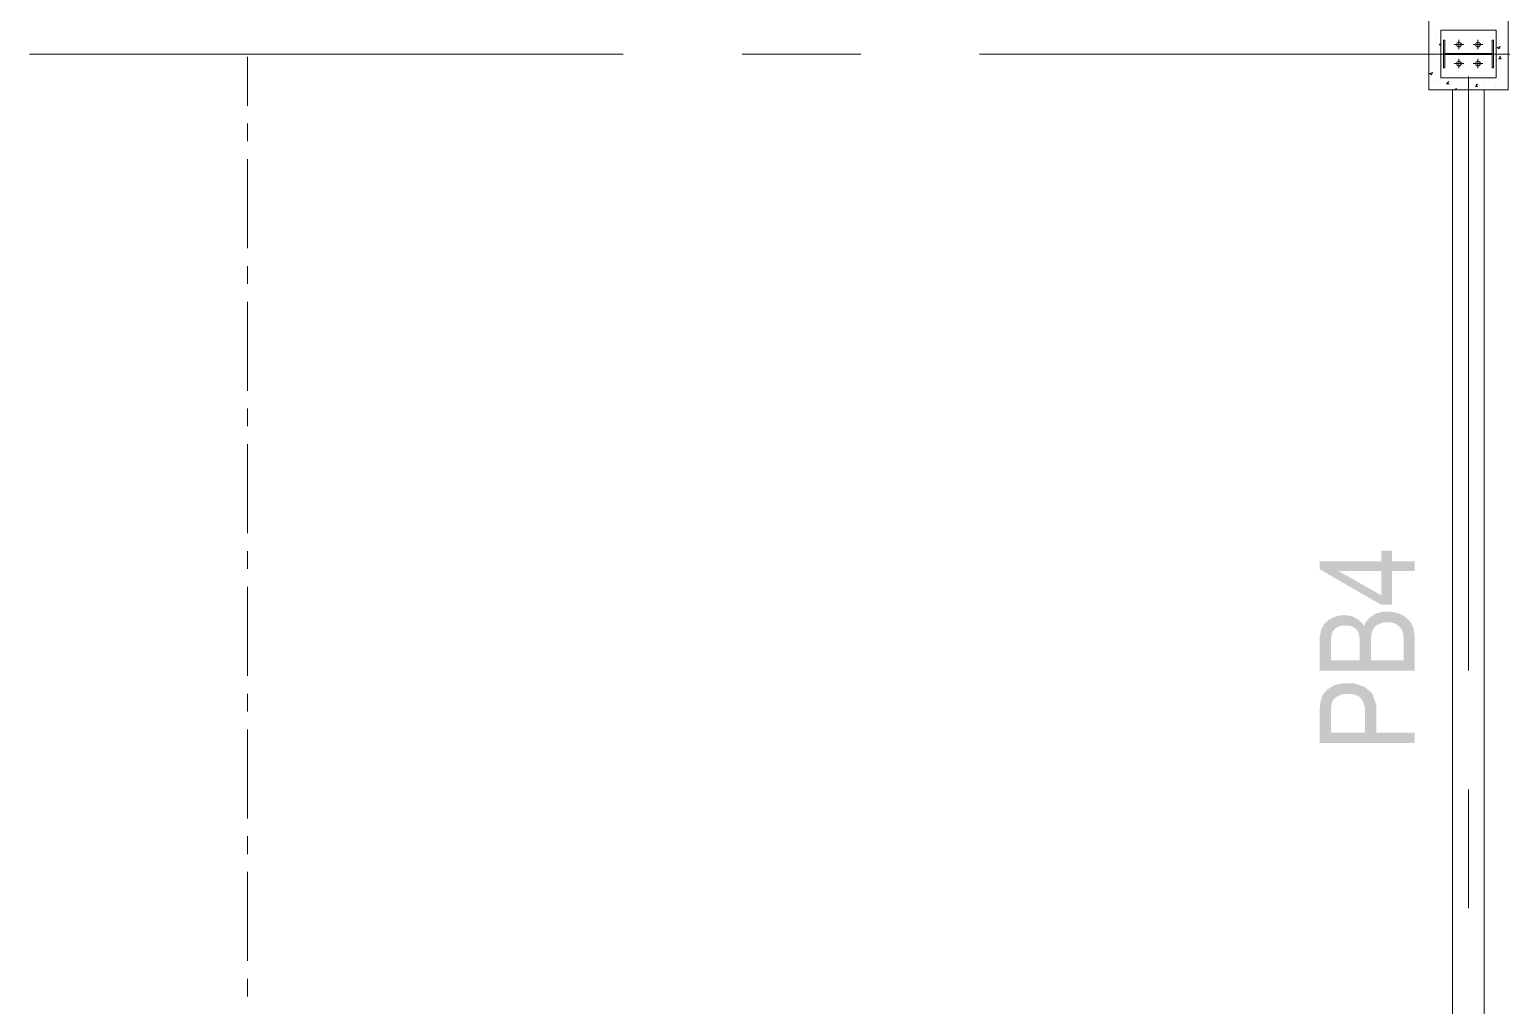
# Model space of a CAD drawing. Header units: millimetres. Extents: x 51.5 to 74.8, y 0.8 to 17.2.
# Drawn here: x 56.858 to 58.074, y 7.389 to 8.195 of the extents above; entities that cross this region are included whole.
import ezdxf

# ---------------------------------------------------------------- set-up
doc = ezdxf.new("R2010")
doc.units = ezdxf.units.MM
doc.layers.add('PDF_Geomertry', color=7, linetype='Continuous')
doc.layers.add('PDF_Solid Fills', color=7, linetype='Continuous')

msp = doc.modelspace()

# ---------------------------------------------------------------- hatches: boundary and pattern name
at = {"layer": 'PDF_Solid Fills', "transparency": 33554559}
h = msp.add_hatch(color=256, dxfattribs=at)
h.paths.add_polyline_path([(58.002, 7.7481), (57.9833, 7.7481), (57.9833, 7.7202), (57.9745, 7.7202), (57.9236, 7.7495), (57.9236, 7.7561), (57.9745, 7.7561), (57.9745, 7.7648), (57.9833, 7.7648), (57.9833, 7.7561), (58.002, 7.7561)])
h.paths.add_polyline_path([(57.9745, 7.7481), (57.9391, 7.7481), (57.9745, 7.728)])
h = msp.add_hatch(color=256, dxfattribs=at)
h.paths.add_polyline_path([(58.002, 7.6659), (57.9236, 7.6659), (57.9236, 7.6901), (57.9236, 7.6938), (57.9248, 7.6997), (57.9259, 7.7018), (57.927, 7.704), (57.9305, 7.7074), (57.933, 7.7088), (57.9354, 7.7101), (57.9408, 7.7115), (57.9437, 7.7115), (57.9463, 7.7115), (57.9512, 7.7104), (57.9534, 7.7091), (57.9555, 7.708), (57.959, 7.7047), (57.9604, 7.7026), (57.9613, 7.7054), (57.9648, 7.7097), (57.9673, 7.7113), (57.9697, 7.7129), (57.9758, 7.7145), (57.9794, 7.7145), (57.9829, 7.7145), (57.9891, 7.713), (57.9919, 7.7116), (57.9945, 7.7101), (57.9984, 7.7062), (57.9997, 7.7038), (58.0009, 7.7013), (58.002, 7.6947), (58.002, 7.6905)])
h.paths.add_polyline_path([(57.9929, 7.6744), (57.9929, 7.6905), (57.9929, 7.6931), (57.9923, 7.697), (57.9919, 7.6983), (57.9912, 7.7001), (57.9888, 7.7029), (57.9873, 7.7038), (57.9857, 7.7048), (57.9818, 7.7058), (57.9793, 7.7058), (57.977, 7.7058), (57.9733, 7.7048), (57.9718, 7.704), (57.9702, 7.703), (57.968, 7.7006), (57.9673, 7.6991), (57.9666, 7.6974), (57.9659, 7.6927), (57.9659, 7.6894), (57.9659, 7.6744)])
h.paths.add_polyline_path([(57.9566, 7.6744), (57.9566, 7.6884), (57.9566, 7.6912), (57.9562, 7.6951), (57.9559, 7.6962), (57.9552, 7.6979), (57.9534, 7.7004), (57.952, 7.7013), (57.9508, 7.7022), (57.9472, 7.7031), (57.9448, 7.7031), (57.9427, 7.7031), (57.9393, 7.7023), (57.9379, 7.7015), (57.9365, 7.7006), (57.9345, 7.6984), (57.934, 7.6972), (57.9334, 7.6958), (57.9329, 7.6909), (57.9329, 7.6873), (57.9329, 7.6744)])
h = msp.add_hatch(color=256, dxfattribs=at)
h.paths.add_polyline_path([(58.002, 7.6062), (57.9236, 7.6062), (57.9236, 7.6305), (57.9236, 7.6348), (57.9244, 7.6411), (57.9251, 7.6431), (57.9261, 7.6459), (57.93, 7.6504), (57.9327, 7.652), (57.9354, 7.6537), (57.9422, 7.6554), (57.9462, 7.6554), (57.9515, 7.6554), (57.9602, 7.6526), (57.9636, 7.6499), (57.9669, 7.6472), (57.9702, 7.6379), (57.9702, 7.6312), (57.9702, 7.6147), (58.002, 7.6147)])
h.paths.add_polyline_path([(57.9609, 7.6147), (57.9609, 7.6315), (57.9609, 7.6354), (57.9591, 7.6412), (57.9573, 7.643), (57.9557, 7.6448), (57.9502, 7.6466), (57.9466, 7.6466), (57.9443, 7.6466), (57.9404, 7.6458), (57.9387, 7.6448), (57.937, 7.644), (57.9347, 7.6418), (57.9341, 7.6405), (57.9336, 7.6393), (57.9329, 7.6345), (57.9329, 7.6312), (57.9329, 7.6147)])

# ---------------------------------------------------------------- linework, layer by layer
at = {"layer": 'PDF_Geomertry', "lineweight": 0}
for points in [[(58.0137, 8.1455), (58.0137, 8.2044), (58.0791, 8.2044), (58.0791, 8.1455), (58.0137, 8.1455)], [(58.0137, 8.1922), (58.0137, 8.1922), (58.0137, 8.1922)], [(58.0137, 8.1922), (58.0137, 8.1922), (58.0137, 8.1922), (58.0137, 8.1922)], [(58.0137, 8.1898), (58.0137, 8.1898), (58.0137, 8.1898), (58.0137, 8.1898)], [(58.0236, 8.1947), (58.0693, 8.1947), (58.0693, 8.1554), (58.0236, 8.1554), (58.0236, 8.1947)], [(58.0236, 8.1911), (58.0236, 8.1911), (58.0236, 8.1911)], [(58.0236, 8.189), (58.0236, 8.189), (58.0236, 8.189)], [(58.0258, 8.1865), (58.0258, 8.1636), (58.0268, 8.1636), (58.0268, 8.1865), (58.0258, 8.1865)], [(58.0448, 8.1947), (58.0448, 8.1947), (58.0448, 8.1947)], [(58.0504, 8.1947), (58.0504, 8.1947), (58.0504, 8.1947)], [(58.0588, 8.1947), (58.0588, 8.1947), (58.0588, 8.1947), (58.0588, 8.1947)], [(58.067, 8.1865), (58.067, 8.1636), (58.0661, 8.1636), (58.0661, 8.1865), (58.067, 8.1865)], [(58.0693, 8.1919), (58.0693, 8.1919), (58.0693, 8.1919), (58.0693, 8.1919)], [(58.0693, 8.1909), (58.0693, 8.1909), (58.0693, 8.1909)], [(58.0693, 8.1884), (58.0693, 8.1884), (58.0693, 8.1884)], [(58.0693, 8.1852), (58.0693, 8.1852), (58.0693, 8.1852)], [(58.0137, 8.1816), (58.0137, 8.1816), (58.0137, 8.1816), (58.0137, 8.1816)], [(58.0137, 8.1815), (58.0137, 8.1815), (58.0137, 8.1815), (58.0137, 8.1815)], [(58.0137, 8.1786), (58.0137, 8.1786), (58.0137, 8.1786), (58.0137, 8.1786)], [(58.0236, 8.1783), (58.0236, 8.1783), (58.0236, 8.1783)], [(58.0268, 8.1754), (58.0268, 8.1747), (58.0661, 8.1747), (58.0661, 8.1754), (58.0268, 8.1754)], [(58.0504, 8.1829), (58.0582, 8.1829)], [(58.0693, 8.1812), (58.0693, 8.1812), (58.0693, 8.1812), (58.0693, 8.1812)], [(58.0693, 8.1779), (58.0693, 8.1779), (58.0693, 8.1779), (58.0693, 8.1779)], [(58.0693, 8.1731), (58.0693, 8.1731), (58.0693, 8.1731)], [(58.0137, 8.1708), (58.0137, 8.1708), (58.0137, 8.1708), (58.0137, 8.1708)], [(58.0137, 8.1605), (58.0137, 8.1605), (58.0137, 8.1605)], [(58.0137, 8.1599), (58.0137, 8.1599), (58.0137, 8.1599), (58.0137, 8.1599)], [(58.0236, 8.1674), (58.0236, 8.1674), (58.0236, 8.1674)], [(58.0504, 8.1672), (58.0582, 8.1672)], [(58.0543, 8.1711), (58.0543, 8.1633)], [(58.0693, 8.1698), (58.0693, 8.1698), (58.0693, 8.1698), (58.0693, 8.1698)], [(58.0693, 8.1612), (58.0693, 8.1612), (58.0693, 8.1612), (58.0693, 8.1612)], [(58.0137, 8.154), (58.0137, 8.154), (58.0137, 8.154)], [(58.0137, 8.1499), (58.0137, 8.1499), (58.0137, 8.1499), (58.0137, 8.1499)], [(58.0137, 8.1493), (58.0137, 8.1493), (58.0137, 8.1493), (58.0137, 8.1493)], [(58.0236, 8.1568), (58.0236, 8.1568), (58.0236, 8.1568)], [(58.0384, 8.1554), (58.0384, 8.1554), (58.0384, 8.1554)], [(58.0391, 8.1554), (58.0391, 8.1554), (58.0391, 8.1554)], [(58.055, 8.1554), (58.055, 8.1554), (58.055, 8.1554)], [(58.062, 8.1554), (58.062, 8.1554), (58.062, 8.1554)], [(58.0693, 8.1568), (58.0693, 8.1568), (58.0693, 8.1568)], [(58.037, 8.1455), (58.037, 8.1455), (58.037, 8.1455)], [(58.0409, 8.1455), (58.0409, 8.1455), (58.0409, 8.1455)], [(58.0509, 8.1455), (58.0509, 8.1455), (58.0509, 8.1455)], [(58.065, 8.1455), (58.065, 8.1455), (58.065, 8.1455), (58.065, 8.1455)]]:
    msp.add_lwpolyline(points, close=True, dxfattribs=at)
for points in [[(58.0187, 8.1905), (58.0187, 8.1905)], [(58.0188, 8.1855), (58.0188, 8.1855)], [(58.019, 8.1888), (58.019, 8.1888)], [(58.0197, 8.1943), (58.0197, 8.1943)], [(58.0236, 8.1908), (58.0236, 8.1908)], [(58.0265, 8.1947), (58.0265, 8.1947)], [(58.0308, 8.1947), (58.0308, 8.1947)], [(58.0386, 8.179), (58.0386, 8.1868)], [(58.0423, 8.1947), (58.0423, 8.1947)], [(58.043, 8.1947), (58.043, 8.1947)], [(58.0523, 8.1948), (58.0523, 8.1948)], [(58.0523, 8.1947), (58.0527, 8.1948)], [(58.0526, 8.1947), (58.0526, 8.1947)], [(58.0543, 8.179), (58.0543, 8.1868)], [(58.0597, 8.1947), (58.0597, 8.1947)], [(58.0652, 8.1947), (58.0652, 8.1947)], [(58.07, 8.1924), (58.07, 8.1924)], [(58.0711, 8.1893), (58.0711, 8.1893)], [(58.0722, 8.1866), (58.0722, 8.1866)], [(57.3483, 8.1749), (56.8577, 8.1749)], [(57.0379, 8.1324), (57.0379, 8.1727)], [(57.5445, 8.1749), (57.4465, 8.1749)], [(58.1332, 8.1749), (57.6426, 8.1749)], [(58.0137, 8.1779), (58.0137, 8.1779)], [(58.0184, 8.1744), (58.0184, 8.1744)], [(58.0223, 8.183), (58.0236, 8.1822)], [(58.0225, 8.1831), (58.0236, 8.1836)], [(58.0226, 8.179), (58.0226, 8.179)], [(58.0236, 8.1791), (58.0236, 8.1791)], [(58.0347, 8.1829), (58.0425, 8.1829)], [(58.0695, 8.1813), (58.0695, 8.1813)], [(58.0701, 8.1804), (58.0718, 8.1793), (58.0725, 8.1812)], [(58.0702, 8.1805), (58.0725, 8.1813)], [(58.0736, 8.1711), (58.0715, 8.1712), (58.0732, 8.1731)], [(58.0727, 8.1709), (58.0723, 8.173)], [(58.0137, 8.1711), (58.0137, 8.1711)], [(58.0137, 8.1659), (58.0137, 8.1659)], [(58.0138, 8.1659), (58.0138, 8.1659)], [(58.0143, 8.159), (58.0159, 8.1579), (58.0166, 8.1598)], [(58.0144, 8.1591), (58.0166, 8.1599)], [(58.018, 8.1633), (58.018, 8.1633)], [(58.0195, 8.1674), (58.0195, 8.1674)], [(58.0236, 8.1672), (58.0236, 8.1672)], [(58.0236, 8.1648), (58.0236, 8.1648)], [(58.0347, 8.1672), (58.0425, 8.1672)], [(58.0386, 8.1633), (58.0386, 8.1711)], [(58.0693, 8.1704), (58.0693, 8.1704)], [(58.0693, 8.1673), (58.0693, 8.1673)], [(58.0693, 8.1597), (58.0693, 8.1597)], [(58.0698, 8.1694), (58.0698, 8.1694)], [(58.0727, 8.1652), (58.0727, 8.1652)], [(58.0137, 8.1576), (58.0137, 8.1576)], [(58.0177, 8.1523), (58.0177, 8.1523)], [(58.0195, 8.1522), (58.0195, 8.1522)], [(58.0237, 8.1543), (58.0237, 8.1543)], [(58.0247, 8.1554), (58.0247, 8.1554)], [(58.0305, 8.1502), (58.0284, 8.1504), (58.0301, 8.1523)], [(58.0297, 8.1501), (58.0293, 8.1522)], [(58.0344, 8.1544), (58.0344, 8.1544)], [(58.0358, 8.1554), (58.0358, 8.1554)], [(58.0413, 8.1534), (58.0413, 8.1534)], [(58.0465, 7.6659), (58.0465, 8.1565)], [(58.0498, 8.1554), (58.0498, 8.1554)], [(58.0543, 8.1481), (58.0523, 8.1483), (58.054, 8.1502)], [(58.0534, 8.148), (58.053, 8.1501)], [(58.0591, 8.1527), (58.0591, 8.1527)], [(58.0593, 8.148), (58.0593, 8.148)], [(58.0633, 8.1554), (58.0637, 8.1551), (58.0637, 8.1554)], [(58.0676, 8.1491), (58.0676, 8.1491)], [(58.0684, 8.1481), (58.0684, 8.1481)], [(58.023, 8.1455), (58.023, 8.1455)], [(58.0268, 8.1455), (58.0268, 8.1455)], [(58.0333, 8.1455), (58.0333, 7.2211)], [(58.0343, 8.1456), (58.0365, 8.1466)], [(58.0362, 8.1455), (58.0365, 8.1465)], [(58.0498, 8.1455), (58.0498, 8.1455)], [(58.0513, 8.1458), (58.0513, 8.1458)], [(58.0595, 8.1455), (58.0595, 7.2211)], [(58.0711, 8.1472), (58.0711, 8.1472)], [(57.0379, 8.103), (57.0379, 8.1177)], [(57.0379, 8.0147), (57.0379, 8.0883)], [(57.0379, 7.9852), (57.0379, 7.9999)], [(57.0379, 7.897), (57.0379, 7.9705)], [(57.0379, 7.8676), (57.0379, 7.8823)], [(57.0379, 7.7793), (57.0379, 7.8529)], [(57.0379, 7.7498), (57.0379, 7.7645)], [(57.0379, 7.6615), (57.0379, 7.7351)], [(57.0379, 7.632), (57.0379, 7.6468)], [(57.0379, 7.5438), (57.0379, 7.6173)], [(58.0465, 7.4697), (58.0465, 7.5677)], [(57.0379, 7.5144), (57.0379, 7.5291)], [(57.0379, 7.4261), (57.0379, 7.4997)], [(57.0379, 7.3966), (57.0379, 7.4113)]]:
    msp.add_lwpolyline(points, dxfattribs=at)
for centre in [(58.0386, 8.1829), (58.0543, 8.1829), (58.0386, 8.1672), (58.0543, 8.1672)]:
    msp.add_circle(centre, 0.00194, dxfattribs=at)

doc.saveas('drawing.dxf')
